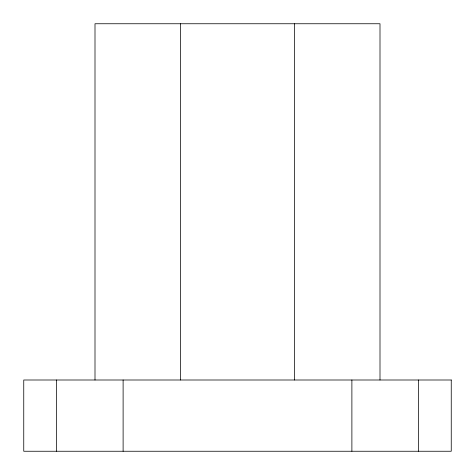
<?xml version="1.0" encoding="UTF-8"?>
<svg xmlns="http://www.w3.org/2000/svg" width="475" height="475" viewBox="0 0 475 475"><rect width="100%" height="100%" fill="white"/><g stroke="black" fill="none" stroke-linecap="round" stroke-linejoin="round"><path stroke-width="0.71" d="M418.392 380L418.392 451.25M380 380L380 23.75L95 23.75L95 380M351.886 380L351.886 451.25M294.5 23.75L294.5 380M180.5 23.75L180.5 380M123.114 380L123.114 451.25M56.608 380L56.608 451.25M451.25 380L23.75 380L23.75 451.25L451.25 451.25L451.25 380"/></g></svg>
